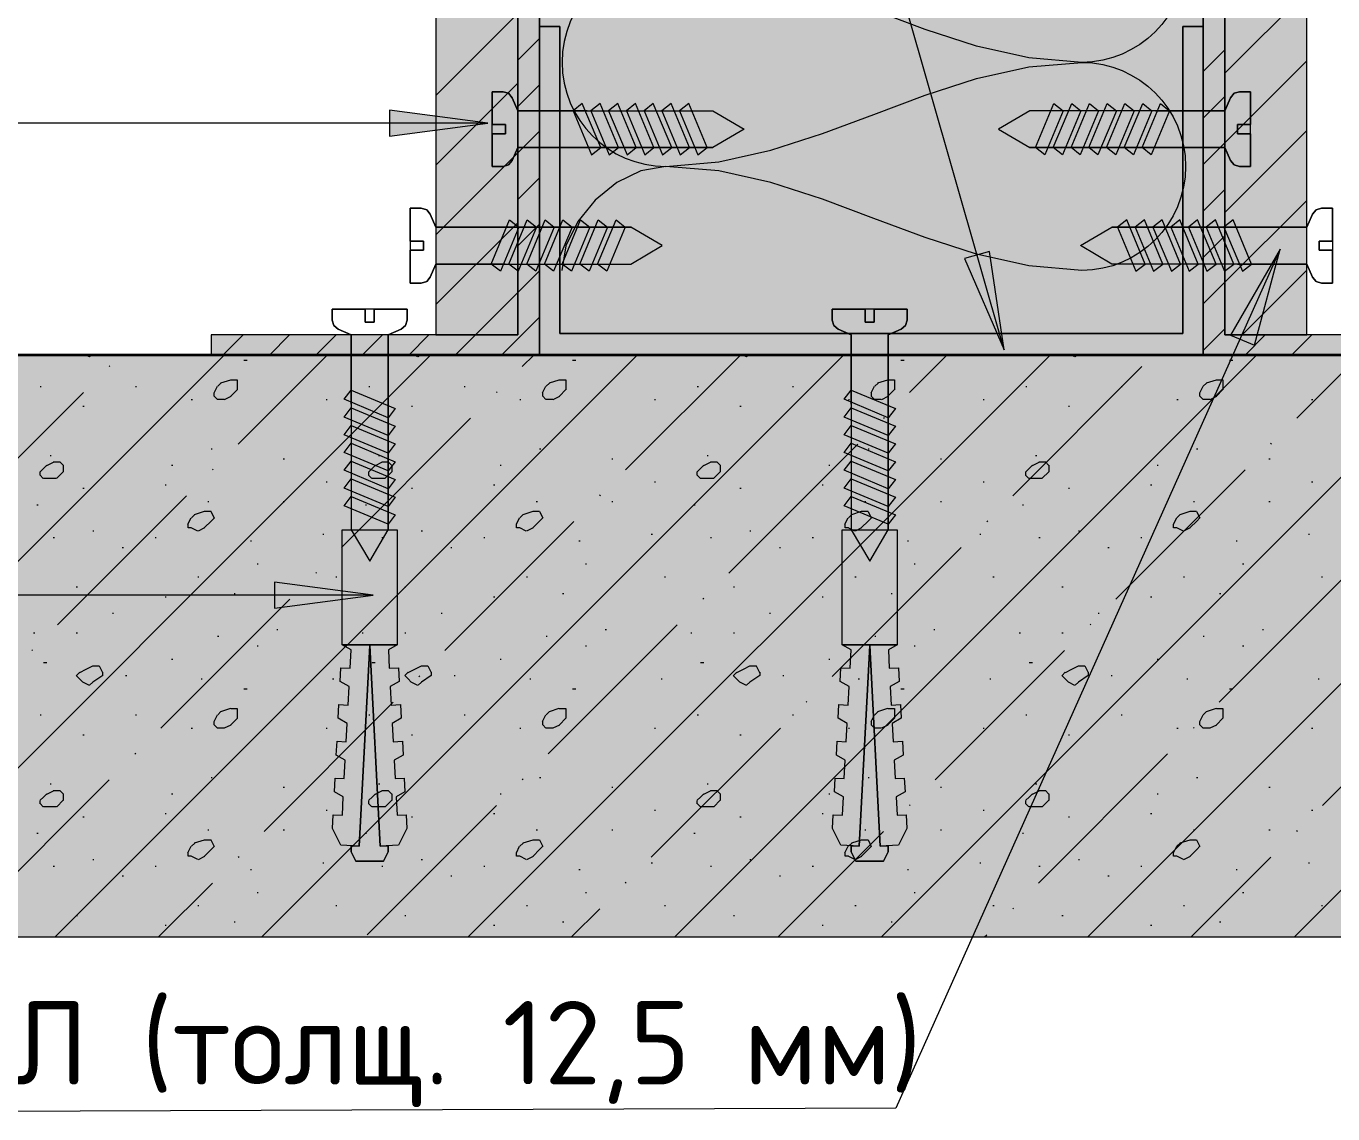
# Model space of a CAD drawing. Header units: millimetres. Extents: x -7839 to 81213, y -1545 to 30369.
# Drawn here: x 77349 to 79761, y 7156 to 9163 of the extents above; entities that cross this region are included whole.
import ezdxf

# ---------------------------------------------------------------- set-up
doc = ezdxf.new("R2010")
doc.units = ezdxf.units.MM
doc.layers.add('PDF _Геометрия', color=7, linetype='Continuous')
doc.layers.add('PDF _Текст', color=7, linetype='Continuous')
doc.layers.add('PDF _Сплошная заливка', color=7, linetype='Continuous', true_color=0xffffff)
doc.styles.add('PDF ISOCPEUR', font='isocpeur.ttf')

msp = doc.modelspace()

# ---------------------------------------------------------------- hatches: boundary and pattern name
at = {"layer": 'PDF _Сплошная заливка', "lineweight": 25, "transparency": 33554559}
h = msp.add_hatch(color=256, dxfattribs=at)
h.paths.add_polyline_path([(79157.165, 8596.28), (79484.531, 8596.28), (79484.531, 9162.647), (79521.878, 9162.647), (79521.878, 9528.129), (79484.531, 9528.129), (79484.531, 10094.496), (78334.285, 10094.496), (78334.285, 9528.129), (78296.939, 9528.129), (78296.939, 9162.647), (78334.285, 9162.647), (78334.285, 8596.28)], flags=0)
h.paths.add_polyline_path([(78530.503, 10134.534), (79430.917, 10134.534), (79430.917, 10981.864), (78387.899, 10981.864), (78387.899, 10134.534)], flags=0)
at = {"layer": 'PDF _Сплошная заливка', "lineweight": 25, "true_color": 0xc0c0c0, "transparency": 33554559}
for points in [[(78296.939, 8556.242), (78296.939, 10134.534), (78256.9, 10134.534), (78256.9, 8593.589), (77690.533, 8593.589), (77690.533, 8556.242), (78256.9, 8556.242)], [(79521.878, 8556.242), (80128.284, 8556.242), (80128.284, 8593.589), (79561.917, 8593.589), (79561.917, 10134.534), (79521.878, 10134.534), (79521.878, 8593.589)]]:
    msp.add_hatch(color=9, dxfattribs=at).paths.add_polyline_path(points)
at = {"layer": 'PDF _Сплошная заливка', "lineweight": 25, "transparency": 33554559}
for color, points in [(256, [(78105.67, 8593.589), (78256.9, 8593.589), (78256.9, 9751.599), (78244.45, 9779.413), (78238.016, 9784.827), (78229.835, 9786.77), (78209.6, 9786.77), (78209.6, 9629.58), (78105.67, 9629.58), (78105.67, 8596.28)]), (256, [(79713.147, 8593.589), (79713.147, 9629.58), (79609.216, 9629.58), (79609.216, 9786.77), (79584.777, 9786.278), (79577.267, 9782.497), (79572.259, 9775.742), (79561.917, 9751.599), (79561.917, 8593.589)]), (7, [(78296.939, 8556.242), (79521.878, 8556.242), (79521.878, 9162.647), (79484.531, 9162.647), (79484.531, 8596.28), (78334.285, 8596.28), (78334.285, 9162.647), (78296.939, 9162.647), (78296.939, 8593.589)]), (256, [(75349.583, 7482.325), (76689.885, 7482.325), (76791.911, 7586.152), (76825.348, 7482.325), (80974.053, 7482.325), (80974.053, 8556.242), (75349.583, 8556.242), (75349.583, 8293.169)])]:
    msp.add_hatch(color=color, dxfattribs=at).paths.add_polyline_path(points)

# ---------------------------------------------------------------- linework, layer by layer
at = {"layer": 'PDF _Геометрия', "lineweight": 9, "transparency": 33554687}
for points in [[(79154.24, 8566.121), (77827.644, 13202.038), (77464.415, 13202.038), (76857.697, 13202.038)], [(78387.899, 10094.496), (78334.285, 10094.496), (78334.285, 9528.129), (78296.939, 9528.129), (78296.939, 9162.647), (78334.285, 9162.647), (78334.285, 8596.28), (79484.531, 8596.28), (79484.531, 9162.647), (79521.878, 9162.647), (79521.878, 9528.129), (79484.531, 9528.129), (79484.531, 10094.496), (79430.917, 10094.496)], [(79561.917, 9076.449), (79713.147, 9227.68)], [(78105.67, 9035.22), (78256.9, 9186.451)], [(78256.9, 9100.695), (78296.939, 9140.734)], [(79521.878, 9079.293), (79561.917, 9119.331)], [(79561.917, 8947.811), (79713.147, 9099.042)], [(78105.67, 8906.582), (78256.9, 9057.813)], [(78256.9, 9014.937), (78296.939, 9054.975)], [(79521.878, 8993.534), (79561.917, 9033.573)], [(78201.756, 8984.009), (78019.834, 9007.959), (78019.834, 8960.059), (78201.756, 8984.009), (77176.33, 8984.009), (77165.3, 8984.009)], [(78256.9, 8929.178), (78296.939, 8969.217)], [(79561.917, 8819.173), (79713.147, 8970.404)], [(78105.67, 8777.944), (78256.9, 8929.175)], [(79521.878, 8907.775), (79561.917, 8947.814)], [(78256.9, 8843.419), (78296.939, 8883.458)], [(79521.878, 8822.017), (79561.917, 8862.055)], [(79561.917, 8690.535), (79713.147, 8841.766)], [(78105.67, 8649.306), (78256.9, 8800.537)], [(78256.9, 8757.661), (78296.939, 8797.699)], [(79521.878, 8736.258), (79561.917, 8776.297)], [(79664.054, 8751.948), (78954.826, 7166.096), (76109.348, 7155.83)], [(78256.9, 8671.902), (78296.939, 8711.94)], [(79593.609, 8593.589), (79713.147, 8713.128)], [(79521.878, 8650.499), (79561.917, 8690.538)], [(78178.59, 8593.589), (78256.9, 8671.899)], [(78226.999, 8556.242), (78296.939, 8626.182)], [(77712.447, 8556.242), (77749.794, 8593.589)], [(77798.206, 8556.242), (77835.552, 8593.589)], [(77883.964, 8556.242), (77921.311, 8593.589)], [(77969.723, 8556.242), (78007.07, 8593.589)], [(78055.482, 8556.242), (78092.828, 8593.589)], [(78141.24, 8556.242), (78178.587, 8593.589)], [(79521.878, 8564.74), (79561.917, 8604.779)], [(79599.139, 8556.242), (79636.485, 8593.589)], [(79684.897, 8556.242), (79722.244, 8593.589)], [(76640.675, 7482.325), (77714.59, 8556.242)], [(77021.872, 7482.325), (78095.789, 8556.242)], [(77403.069, 7482.325), (78476.986, 8556.242)], [(77465.996, 8552.882), (77459.274, 8556.242)], [(77469.451, 8556.242), (77466.328, 8553.12)], [(77740.82, 8391.872), (77905.19, 8556.242)], [(77751.218, 8546.917), (77757.282, 8546.917)], [(77784.266, 7482.325), (78858.183, 8556.242)], [(78072.4, 8552.881), (78065.679, 8556.242)], [(78075.857, 8556.242), (78072.734, 8553.12)], [(78165.463, 7482.325), (79239.38, 8556.242)], [(78264.967, 8534.821), (78286.387, 8556.242)], [(78357.624, 8546.917), (78363.688, 8546.917)], [(78455.565, 8344.222), (78667.584, 8556.242)], [(78546.662, 7482.325), (79620.577, 8556.242)], [(78678.806, 8552.881), (78672.084, 8556.242)], [(78682.263, 8556.242), (78679.139, 8553.12)], [(78927.859, 7482.325), (80001.776, 8556.242)], [(78964.028, 8546.917), (78970.094, 8546.917)], [(78979.711, 8487.172), (79048.782, 8556.242)], [(79285.212, 8552.881), (79278.49, 8556.242)], [(79288.669, 8556.242), (79285.545, 8553.119)], [(79309.056, 7482.325), (80382.973, 8556.242)], [(79570.434, 8546.917), (79576.498, 8546.917)], [(79690.253, 7482.325), (80764.17, 8556.242)], [(79694.457, 8439.522), (79811.177, 8556.242)], [(77502.571, 8534.821), (77504.008, 8536.259)], [(79170.31, 8296.572), (79408.558, 8534.821)], [(77375.247, 8498.404), (77377.279, 8498.404)], [(77551.105, 8498.404), (77553.137, 8498.404)], [(77696.265, 8486.533), (77702.331, 8498.662)], [(77702.827, 8498.544), (77708.891, 8504.607)], [(77708.801, 8504.701), (77726.992, 8510.765)], [(77726.961, 8510.532), (77739.09, 8510.532), (77739.09, 8498.404), (77739.09, 8492.34)], [(77739.212, 8492.48), (77727.083, 8480.352)], [(77981.653, 8498.404), (77983.685, 8498.404)], [(78157.509, 8498.404), (78159.543, 8498.404)], [(78302.673, 8486.533), (78308.737, 8498.661)], [(78309.233, 8498.543), (78315.297, 8504.607)], [(78315.206, 8504.701), (78333.4, 8510.765)], [(78333.367, 8510.532), (78345.495, 8510.532), (78345.495, 8498.404), (78345.495, 8492.34)], [(78345.616, 8492.479), (78333.488, 8480.351)], [(78588.057, 8498.404), (78590.091, 8498.404)], [(78763.915, 8498.404), (78765.949, 8498.404)], [(78909.078, 8486.532), (78915.142, 8498.66)], [(78915.637, 8498.543), (78921.701, 8504.607)], [(78921.612, 8504.7), (78939.805, 8510.765)], [(78939.773, 8510.532), (78951.901, 8510.532), (78951.901, 8498.404), (78951.901, 8492.34)], [(78952.022, 8492.478), (78939.894, 8480.35)], [(79194.463, 8498.404), (79196.497, 8498.404)], [(79370.321, 8498.404), (79372.353, 8498.404)], [(79515.484, 8486.532), (79521.548, 8498.66)], [(79522.043, 8498.542), (79528.107, 8504.606)], [(79528.018, 8504.7), (79546.211, 8510.764)], [(79546.179, 8510.532), (79558.306, 8510.532), (79558.306, 8498.404), (79558.306, 8492.34)], [(79558.426, 8492.478), (79546.299, 8480.35)], [(77216.673, 8248.923), (77454.921, 8487.172)], [(77654.193, 8474.147), (77656.227, 8474.147)], [(77702.438, 8474.245), (77696.374, 8480.309)], [(77696.641, 8480.211), (77696.641, 8486.276)], [(77714.833, 8474.147), (77702.705, 8474.147)], [(77727.167, 8479.866), (77715.04, 8473.802)], [(77902.819, 8474.147), (77904.853, 8474.147)], [(78217.317, 8487.172), (78218.754, 8488.609)], [(78260.598, 8474.147), (78262.632, 8474.147)], [(78308.844, 8474.245), (78302.78, 8480.309)], [(78303.047, 8480.211), (78303.047, 8486.276)], [(78321.239, 8474.147), (78309.111, 8474.147)], [(78333.573, 8479.866), (78321.445, 8473.802)], [(78509.225, 8474.147), (78511.259, 8474.147)], [(78867.004, 8474.147), (78869.037, 8474.147)], [(78915.249, 8474.245), (78909.185, 8480.309)], [(78909.453, 8480.211), (78909.453, 8486.276)], [(78927.645, 8474.147), (78915.517, 8474.147)], [(78939.979, 8479.867), (78927.851, 8473.802)], [(79115.631, 8474.147), (79117.663, 8474.147)], [(79473.41, 8474.147), (79475.443, 8474.147)], [(79521.655, 8474.245), (79515.591, 8480.309)], [(79515.858, 8480.211), (79515.858, 8486.276)], [(79534.051, 8474.147), (79521.923, 8474.147)], [(79546.385, 8479.867), (79534.257, 8473.803)], [(79722.036, 8474.147), (79724.069, 8474.147)], [(77454.079, 8462.02), (77456.112, 8462.02)], [(78060.485, 8462.02), (78062.518, 8462.02)], [(78666.891, 8462.02), (78668.923, 8462.02)], [(79273.295, 8462.02), (79275.329, 8462.02)], [(77931.418, 8201.273), (78169.667, 8439.522)], [(78932.061, 8439.522), (78933.499, 8440.959)], [(77393.439, 8371.059), (77395.472, 8371.059)], [(77690.578, 8383.187), (77692.61, 8383.187)], [(77999.844, 8371.059), (78001.877, 8371.059)], [(78296.983, 8383.187), (78299.016, 8383.187)], [(78606.25, 8371.059), (78608.283, 8371.059)], [(78646.164, 8153.624), (78884.411, 8391.872)], [(78903.389, 8383.187), (78905.422, 8383.187)], [(79212.656, 8371.059), (79214.689, 8371.059)], [(79509.794, 8383.187), (79511.828, 8383.187)], [(79646.807, 8391.872), (79648.244, 8393.309)], [(77375.368, 8340.878), (77381.432, 8346.942), (77387.496, 8353.006)], [(77387.581, 8352.52), (77399.71, 8358.584)], [(77399.502, 8358.93), (77411.63, 8358.93)], [(77411.363, 8359.028), (77417.427, 8352.964)], [(77417.694, 8352.866), (77417.694, 8340.738)], [(77617.809, 8352.866), (77619.842, 8352.866)], [(77693.17, 8344.222), (77694.608, 8345.66)], [(77823.987, 8364.995), (77826.019, 8364.995)], [(77981.773, 8340.877), (77987.837, 8346.941), (77993.901, 8353.005)], [(77993.987, 8352.52), (78006.115, 8358.585)], [(78005.908, 8358.93), (78018.036, 8358.93)], [(78017.769, 8359.028), (78023.832, 8352.964)], [(78024.1, 8352.866), (78024.1, 8340.738)], [(78224.215, 8352.866), (78226.248, 8352.866)], [(78430.392, 8364.995), (78432.425, 8364.995)], [(78588.178, 8340.877), (78594.242, 8346.941), (78600.306, 8353.005)], [(78600.393, 8352.521), (78612.52, 8358.585)], [(78612.314, 8358.93), (78624.442, 8358.93)], [(78624.174, 8359.028), (78630.238, 8352.964)], [(78630.506, 8352.866), (78630.506, 8340.738)], [(78830.619, 8352.866), (78832.653, 8352.866)], [(79036.798, 8364.995), (79038.831, 8364.995)], [(79194.584, 8340.877), (79200.648, 8346.941), (79206.712, 8353.005)], [(79206.798, 8352.521), (79218.926, 8358.585)], [(79218.72, 8358.93), (79230.848, 8358.93)], [(79230.58, 8359.028), (79236.644, 8352.964)], [(79236.912, 8352.866), (79236.912, 8340.738)], [(79437.025, 8352.866), (79439.059, 8352.866)], [(79643.203, 8364.995), (79645.237, 8364.995)], [(77381.042, 8328.708), (77374.978, 8334.772)], [(77375.247, 8334.675), (77375.247, 8340.738)], [(77405.566, 8328.61), (77393.439, 8328.61), (77381.311, 8328.61)], [(77417.816, 8340.878), (77405.688, 8328.75)], [(77902.819, 8322.546), (77904.853, 8322.546)], [(77987.448, 8328.708), (77981.384, 8334.772)], [(77981.653, 8334.675), (77981.653, 8340.738)], [(78011.972, 8328.61), (77999.844, 8328.61), (77987.717, 8328.61)], [(78024.221, 8340.877), (78012.094, 8328.75)], [(78509.225, 8322.546), (78511.259, 8322.546)], [(78593.853, 8328.708), (78587.789, 8334.772)], [(78588.057, 8334.675), (78588.057, 8340.738)], [(78618.378, 8328.61), (78606.25, 8328.61), (78594.122, 8328.61)], [(78630.627, 8340.877), (78618.499, 8328.749)], [(79115.631, 8322.546), (79117.663, 8322.546)], [(79200.259, 8328.708), (79194.195, 8334.772)], [(79194.463, 8334.675), (79194.463, 8340.738)], [(79224.784, 8328.61), (79212.656, 8328.61), (79200.527, 8328.61)], [(79237.032, 8340.877), (79224.904, 8328.748)], [(79360.908, 8105.974), (79599.157, 8344.222)], [(79722.036, 8322.546), (79724.069, 8322.546)], [(77454.079, 8310.418), (77456.112, 8310.418)], [(77605.681, 8316.482), (77607.714, 8316.482)], [(78060.485, 8310.418), (78062.518, 8310.418)], [(78212.086, 8316.482), (78214.12, 8316.482)], [(78407.915, 8296.572), (78409.352, 8298.01)], [(78666.891, 8310.418), (78668.923, 8310.418)], [(78818.492, 8316.482), (78820.525, 8316.482)], [(79273.295, 8310.418), (79275.329, 8310.418)], [(79424.897, 8316.482), (79426.93, 8316.482)], [(77369.183, 8280.098), (77371.215, 8280.098)], [(77407.271, 8058.324), (77645.52, 8296.572)], [(77684.514, 8286.162), (77686.546, 8286.162)], [(77823.987, 8286.162), (77826.019, 8286.162)], [(77975.589, 8280.098), (77977.621, 8280.098)], [(78290.919, 8286.162), (78292.952, 8286.162)], [(78430.392, 8286.162), (78432.425, 8286.162)], [(78581.993, 8280.098), (78584.027, 8280.098)], [(78897.324, 8286.162), (78899.358, 8286.162)], [(79036.798, 8286.162), (79038.831, 8286.162)], [(79188.399, 8280.098), (79190.433, 8280.098)], [(79503.73, 8286.162), (79505.764, 8286.162)], [(79643.203, 8286.162), (79645.237, 8286.162)], [(77647.754, 8243.971), (77653.818, 8256.099)], [(77654.314, 8255.981), (77660.378, 8262.045)], [(77660.289, 8262.139), (77678.481, 8268.203)], [(77678.45, 8267.97), (77690.578, 8267.97)], [(77696.763, 8255.981), (77690.699, 8249.917), (77678.571, 8237.789)], [(77690.401, 8267.708), (77696.465, 8255.579)], [(78122.017, 8010.675), (78360.265, 8248.923)], [(78254.16, 8243.97), (78260.224, 8256.099)], [(78260.72, 8255.981), (78266.784, 8262.044)], [(78266.695, 8262.138), (78284.887, 8268.202)], [(78284.855, 8267.97), (78296.983, 8267.97)], [(78303.169, 8255.981), (78297.103, 8249.917), (78284.976, 8237.789)], [(78296.807, 8267.708), (78302.871, 8255.58)], [(78860.566, 8243.97), (78866.63, 8256.098)], [(78867.124, 8255.981), (78873.19, 8262.044)], [(78873.101, 8262.138), (78891.293, 8268.202)], [(78891.26, 8267.97), (78903.389, 8267.97)], [(78909.573, 8255.981), (78903.509, 8249.916), (78891.381, 8237.788)], [(78903.213, 8267.708), (78909.278, 8255.58)], [(79122.661, 8248.923), (79124.098, 8250.36)], [(79466.971, 8243.97), (79473.035, 8256.097)], [(79473.53, 8255.98), (79479.594, 8262.044)], [(79479.507, 8262.138), (79497.7, 8268.202)], [(79497.666, 8267.97), (79509.794, 8267.97)], [(79515.979, 8255.98), (79509.915, 8249.916), (79497.787, 8237.787)], [(79509.62, 8267.709), (79515.684, 8255.58)], [(77472.271, 8231.585), (77474.305, 8231.585)], [(77654.193, 8237.65), (77648.129, 8237.65), (77648.129, 8243.714)], [(77666.108, 8231.486), (77653.98, 8237.551)], [(77678.656, 8237.303), (77666.528, 8231.239)], [(77896.755, 8225.521), (77898.789, 8225.521)], [(78078.677, 8231.585), (78080.711, 8231.585)], [(78260.598, 8237.65), (78254.535, 8237.65), (78254.535, 8243.714)], [(78272.514, 8231.486), (78260.386, 8237.55)], [(78285.062, 8237.304), (78272.934, 8231.239)], [(78503.161, 8225.521), (78505.193, 8225.521)], [(78685.083, 8231.585), (78687.115, 8231.585)], [(78867.004, 8237.65), (78860.94, 8237.65), (78860.94, 8243.714)], [(78878.919, 8231.486), (78866.791, 8237.55)], [(78891.468, 8237.304), (78879.338, 8231.24)], [(79109.567, 8225.521), (79111.599, 8225.521)], [(79291.488, 8231.585), (79293.521, 8231.585)], [(79473.41, 8237.65), (79467.346, 8237.65), (79467.346, 8243.714)], [(79485.325, 8231.485), (79473.197, 8237.55)], [(79497.872, 8237.304), (79485.744, 8231.24)], [(79715.972, 8225.521), (79718.005, 8225.521)], [(77399.502, 8219.457), (77401.536, 8219.457)], [(77526.848, 8201.265), (77528.881, 8201.265)], [(77587.488, 8219.457), (77589.522, 8219.457)], [(77763.346, 8213.393), (77765.379, 8213.393)], [(78005.908, 8219.457), (78007.941, 8219.457)], [(78133.253, 8201.265), (78135.286, 8201.265)], [(78193.894, 8219.457), (78195.927, 8219.457)], [(78369.752, 8213.393), (78371.784, 8213.393)], [(78612.314, 8219.457), (78614.347, 8219.457)], [(78739.659, 8201.265), (78741.692, 8201.265)], [(78800.3, 8219.457), (78802.332, 8219.457)], [(78836.762, 7963.025), (79075.011, 8201.273)], [(78976.158, 8213.393), (78978.19, 8213.393)], [(79218.72, 8219.457), (79220.753, 8219.457)], [(79346.065, 8201.265), (79348.098, 8201.265)], [(79406.706, 8219.457), (79408.738, 8219.457)], [(79582.563, 8213.393), (79584.596, 8213.393)], [(77775.474, 8170.945), (77777.508, 8170.945)], [(77883.768, 8153.624), (77885.207, 8155.061)], [(78381.88, 8170.945), (78383.912, 8170.945)], [(78988.285, 8170.945), (78990.318, 8170.945)], [(79551.507, 7915.375), (79789.755, 8153.624)], [(79594.691, 8170.945), (79596.724, 8170.945)], [(77989.566, 8113.239), (77807.645, 8137.189), (77807.645, 8089.288), (77989.566, 8113.239), (73987.764, 8113.239), (73885.086, 8113.239)], [(77441.951, 8128.496), (77443.984, 8128.496)], [(77666.322, 8146.689), (77668.354, 8146.689)], [(77921.012, 8146.689), (77923.045, 8146.689)], [(78048.357, 8128.496), (78050.39, 8128.496)], [(78272.726, 8146.689), (78274.76, 8146.689)], [(78527.417, 8146.689), (78529.45, 8146.689)], [(78654.762, 8128.496), (78656.796, 8128.496)], [(78879.132, 8146.689), (78881.166, 8146.689)], [(79133.822, 8146.689), (79135.856, 8146.689)], [(79261.167, 8128.496), (79263.201, 8128.496)], [(79485.538, 8146.689), (79487.571, 8146.689)], [(79740.228, 8146.689), (79742.261, 8146.689)], [(77597.871, 7867.725), (77836.118, 8105.974)], [(77605.681, 8110.304), (77607.714, 8110.304)], [(77733.026, 8116.369), (77735.059, 8116.369)], [(78212.086, 8110.304), (78214.12, 8110.304)], [(78339.431, 8116.369), (78341.465, 8116.369)], [(78598.514, 8105.974), (78599.951, 8107.412)], [(78818.492, 8110.304), (78820.525, 8110.304)], [(78945.837, 8116.369), (78947.871, 8116.369)], [(79424.897, 8110.304), (79426.93, 8110.304)], [(79552.242, 8116.369), (79554.275, 8116.369)], [(77508.656, 8079.984), (77510.688, 8079.984)], [(78115.062, 8079.984), (78117.094, 8079.984)], [(78721.467, 8079.984), (78723.5, 8079.984)], [(79327.872, 8079.984), (79329.906, 8079.984)], [(78312.615, 7820.076), (78550.864, 8058.324)], [(79313.258, 8058.324), (79314.697, 8059.762)], [(77363.119, 8043.599), (77365.152, 8043.599)], [(77441.951, 8043.599), (77443.984, 8043.599)], [(77702.705, 8037.536), (77704.739, 8037.536)], [(77811.859, 8049.663), (77813.891, 8049.663)], [(77969.523, 8043.599), (77971.557, 8043.599)], [(78048.357, 8043.599), (78050.39, 8043.599)], [(78309.111, 8037.536), (78311.144, 8037.536)], [(78418.264, 8049.663), (78420.297, 8049.663)], [(78575.929, 8043.599), (78577.963, 8043.599)], [(78654.762, 8043.599), (78656.796, 8043.599)], [(78915.517, 8037.536), (78917.55, 8037.536)], [(79024.669, 8049.663), (79026.703, 8049.663)], [(79182.335, 8043.599), (79184.368, 8043.599)], [(79261.167, 8043.599), (79263.201, 8043.599)], [(79521.923, 8037.536), (79523.955, 8037.536)], [(79631.075, 8049.663), (79633.109, 8049.663)], [(77359.622, 8010.675), (77361.06, 8012.112)], [(77775.474, 8019.343), (77777.508, 8019.343)], [(78381.88, 8019.343), (78383.912, 8019.343)], [(78988.285, 8019.343), (78990.318, 8019.343)], [(79027.361, 7772.426), (79265.609, 8010.675)], [(79594.691, 8019.343), (79596.724, 8019.343)], [(77381.311, 7989.023), (77387.375, 7989.023)], [(77617.809, 7995.087), (77619.842, 7995.087)], [(77987.717, 7989.023), (77993.78, 7989.023)], [(78224.215, 7995.087), (78226.248, 7995.087)], [(78594.122, 7989.023), (78600.186, 7989.023)], [(78830.619, 7995.087), (78832.653, 7995.087)], [(79200.527, 7989.023), (79206.591, 7989.023)], [(79437.025, 7995.087), (79439.059, 7995.087)], [(77447.746, 7958.801), (77441.682, 7964.865)], [(77442.073, 7964.906), (77448.137, 7970.971)], [(77448.221, 7970.485), (77460.351, 7976.549), (77472.478, 7982.613)], [(77472.271, 7982.959), (77484.4, 7982.959)], [(77490.613, 7964.616), (77472.421, 7952.488)], [(77484.224, 7982.697), (77490.288, 7970.569)], [(77490.464, 7970.831), (77490.464, 7964.767)], [(77532.911, 7964.767), (77534.945, 7964.767)], [(78054.152, 7958.801), (78048.088, 7964.865)], [(78048.477, 7964.906), (78054.541, 7970.97)], [(78054.627, 7970.485), (78066.755, 7976.549), (78078.884, 7982.613)], [(78074.367, 7963.025), (78075.805, 7964.462)], [(78078.677, 7982.959), (78090.805, 7982.959)], [(78097.02, 7964.617), (78078.827, 7952.488)], [(78090.63, 7982.697), (78096.694, 7970.569)], [(78096.869, 7970.831), (78096.869, 7964.767)], [(78139.317, 7964.767), (78141.351, 7964.767)], [(78660.558, 7958.801), (78654.494, 7964.865)], [(78654.883, 7964.906), (78660.947, 7970.969)], [(78661.033, 7970.485), (78673.161, 7976.55)], [(78673.161, 7976.549), (78685.289, 7982.614)], [(78685.083, 7982.959), (78697.21, 7982.959)], [(78703.426, 7964.618), (78685.234, 7952.49)], [(78697.035, 7982.698), (78703.099, 7970.569)], [(78703.274, 7970.831), (78703.274, 7964.767)], [(78745.723, 7964.767), (78747.756, 7964.767)], [(79266.964, 7958.801), (79260.9, 7964.865)], [(79261.289, 7964.905), (79267.353, 7970.969)], [(79267.439, 7970.486), (79279.567, 7976.55), (79291.695, 7982.614)], [(79291.488, 7982.959), (79303.616, 7982.959)], [(79309.832, 7964.619), (79291.64, 7952.49)], [(79303.441, 7982.698), (79309.505, 7970.57)], [(79309.68, 7970.831), (79309.68, 7964.767)], [(79352.129, 7964.767), (79354.162, 7964.767)], [(79742.105, 7724.777), (79980.354, 7963.025)], [(77453.81, 7952.737), (77447.746, 7958.8)], [(77465.994, 7946.475), (77453.866, 7952.54)], [(77472.392, 7952.778), (77466.328, 7946.714)], [(77672.386, 7958.703), (77674.418, 7958.703)], [(77751.218, 7940.511), (77757.282, 7940.511)], [(77914.948, 7958.703), (77916.981, 7958.703)], [(78060.216, 7952.737), (78054.152, 7958.8)], [(78072.4, 7946.475), (78060.272, 7952.539)], [(78078.798, 7952.778), (78072.734, 7946.714)], [(78278.79, 7958.703), (78280.824, 7958.703)], [(78357.624, 7940.511), (78363.688, 7940.511)], [(78521.353, 7958.703), (78523.386, 7958.703)], [(78666.622, 7952.737), (78660.558, 7958.8)], [(78678.806, 7946.475), (78666.678, 7952.539)], [(78685.204, 7952.778), (78679.139, 7946.714)], [(78885.196, 7958.703), (78887.23, 7958.703)], [(78964.028, 7940.511), (78970.094, 7940.511)], [(79127.758, 7958.703), (79129.792, 7958.703)], [(79273.028, 7952.737), (79266.964, 7958.8)], [(79285.212, 7946.475), (79273.082, 7952.539)], [(79291.608, 7952.777), (79285.545, 7946.713)], [(79491.602, 7958.703), (79493.634, 7958.703)], [(79570.434, 7940.511), (79576.498, 7940.511)], [(79734.164, 7958.703), (79736.197, 7958.703)], [(77788.47, 7677.127), (78026.718, 7915.375)], [(78789.112, 7915.375), (78790.55, 7916.813)], [(77375.247, 7891.998), (77377.279, 7891.998)], [(77551.105, 7891.998), (77553.137, 7891.998)], [(77696.265, 7880.127), (77702.329, 7892.256)], [(77702.827, 7892.138), (77708.891, 7898.202)], [(77708.801, 7898.296), (77726.994, 7904.36)], [(77726.961, 7904.127), (77739.09, 7904.127), (77739.09, 7891.998), (77739.09, 7885.934)], [(77981.653, 7891.998), (77983.685, 7891.998)], [(78157.509, 7891.998), (78159.543, 7891.998)], [(78302.673, 7880.127), (78308.737, 7892.255)], [(78309.233, 7892.137), (78315.297, 7898.202)], [(78315.208, 7898.295), (78333.4, 7904.36)], [(78333.367, 7904.127), (78345.495, 7904.127), (78345.495, 7891.998), (78345.495, 7885.934)], [(78588.057, 7891.998), (78590.091, 7891.998)], [(78763.915, 7891.998), (78765.949, 7891.998)], [(78909.078, 7880.127), (78915.142, 7892.255)], [(78915.637, 7892.137), (78921.701, 7898.201)], [(78921.614, 7898.295), (78939.805, 7904.359)], [(78939.773, 7904.127), (78951.901, 7904.127), (78951.901, 7891.998), (78951.901, 7885.934)], [(79194.463, 7891.998), (79196.497, 7891.998)], [(79370.321, 7891.998), (79372.353, 7891.998)], [(79515.484, 7880.126), (79521.548, 7892.255)], [(79522.043, 7892.136), (79528.107, 7898.2)], [(79528.019, 7898.294), (79546.211, 7904.358)], [(79546.179, 7904.127), (79558.306, 7904.127), (79558.306, 7891.998), (79558.306, 7885.934)], [(77654.193, 7867.742), (77656.227, 7867.742)], [(77702.436, 7867.84), (77696.373, 7873.904)], [(77696.641, 7873.806), (77696.641, 7879.87)], [(77714.833, 7867.742), (77702.705, 7867.742)], [(77727.169, 7873.46), (77715.041, 7867.396)], [(77739.212, 7886.074), (77727.083, 7873.946)], [(77902.819, 7867.742), (77904.853, 7867.742)], [(78260.598, 7867.742), (78262.632, 7867.742)], [(78308.842, 7867.84), (78302.778, 7873.904)], [(78303.047, 7873.806), (78303.047, 7879.87)], [(78321.239, 7867.742), (78309.111, 7867.742)], [(78333.574, 7873.46), (78321.445, 7867.396)], [(78345.616, 7886.073), (78333.488, 7873.945)], [(78503.214, 7629.477), (78741.463, 7867.725)], [(78509.225, 7867.742), (78511.259, 7867.742)], [(78867.004, 7867.742), (78869.037, 7867.742)], [(78915.248, 7867.84), (78909.184, 7873.904)], [(78909.453, 7873.806), (78909.453, 7879.87)], [(78927.645, 7867.742), (78915.517, 7867.742)], [(78939.979, 7873.46), (78927.851, 7867.396)], [(78952.022, 7886.073), (78939.894, 7873.945)], [(79115.631, 7867.742), (79117.663, 7867.742)], [(79473.41, 7867.742), (79475.443, 7867.742)], [(79503.858, 7867.725), (79505.295, 7869.163)], [(79521.654, 7867.84), (79515.59, 7873.904)], [(79515.858, 7873.806), (79515.858, 7879.87)], [(79534.051, 7867.742), (79521.923, 7867.742)], [(79546.385, 7873.461), (79534.257, 7867.396)], [(79558.426, 7886.072), (79546.299, 7873.945)], [(79722.036, 7867.742), (79724.069, 7867.742)], [(77454.079, 7855.614), (77456.112, 7855.614)], [(78060.485, 7855.614), (78062.518, 7855.614)], [(78666.891, 7855.614), (78668.923, 7855.614)], [(79273.295, 7855.614), (79275.329, 7855.614)], [(77550.221, 7820.076), (77551.658, 7821.514)], [(79217.96, 7581.827), (79456.208, 7820.076)], [(77264.323, 7534.178), (77502.571, 7772.426)], [(77690.578, 7776.781), (77692.61, 7776.781)], [(78264.967, 7772.426), (78266.404, 7773.864)], [(78296.983, 7776.781), (78299.016, 7776.781)], [(78903.389, 7776.781), (78905.422, 7776.781)], [(79509.794, 7776.781), (79511.828, 7776.781)], [(77375.368, 7734.472), (77381.432, 7740.536), (77387.496, 7746.6)], [(77387.582, 7746.114), (77399.71, 7752.178)], [(77393.439, 7764.653), (77395.472, 7764.653)], [(77399.502, 7752.525), (77411.63, 7752.525)], [(77411.361, 7752.623), (77417.425, 7746.559)], [(77417.694, 7746.461), (77417.694, 7734.333)], [(77617.809, 7746.461), (77619.842, 7746.461)], [(77823.987, 7758.589), (77826.019, 7758.589)], [(77981.773, 7734.472), (77987.837, 7740.536), (77993.901, 7746.6)], [(77993.988, 7746.115), (78006.116, 7752.178)], [(77999.844, 7764.653), (78001.877, 7764.653)], [(78005.908, 7752.525), (78018.036, 7752.525)], [(78017.767, 7752.623), (78023.831, 7746.559)], [(78024.1, 7746.461), (78024.1, 7734.333)], [(78224.215, 7746.461), (78226.248, 7746.461)], [(78430.392, 7758.589), (78432.425, 7758.589)], [(78594.242, 7740.536), (78600.306, 7746.6)], [(78600.393, 7746.115), (78612.522, 7752.179)], [(78606.25, 7764.653), (78608.283, 7764.653)], [(78612.314, 7752.525), (78624.442, 7752.525)], [(78624.173, 7752.623), (78630.237, 7746.559)], [(78630.506, 7746.461), (78630.506, 7734.333)], [(78830.619, 7746.461), (78832.653, 7746.461)], [(79036.798, 7758.589), (79038.831, 7758.589)], [(79194.584, 7734.471), (79200.648, 7740.535), (79206.712, 7746.599)], [(79206.798, 7746.115), (79218.927, 7752.179)], [(79212.656, 7764.653), (79214.689, 7764.653)], [(79218.72, 7752.525), (79230.848, 7752.525)], [(79230.579, 7752.623), (79236.643, 7746.559)], [(79236.912, 7746.461), (79236.912, 7734.333)], [(79437.025, 7746.461), (79439.059, 7746.461)], [(79643.203, 7758.589), (79645.237, 7758.589)], [(77381.042, 7722.303), (77374.978, 7728.367)], [(77375.247, 7728.269), (77375.247, 7734.333)], [(77405.566, 7722.205), (77393.439, 7722.205), (77381.311, 7722.205)], [(77417.816, 7734.472), (77405.688, 7722.344)], [(77979.068, 7486.528), (78217.317, 7724.777)], [(77987.448, 7722.303), (77981.384, 7728.367)], [(77981.653, 7728.269), (77981.653, 7734.333)], [(78011.972, 7722.205), (77999.844, 7722.205), (77987.717, 7722.205)], [(78024.221, 7734.472), (78012.094, 7722.344)], [(78593.853, 7722.303), (78587.789, 7728.367)], [(78588.057, 7728.269), (78588.057, 7734.333)], [(78588.178, 7734.471), (78594.242, 7740.535)], [(78618.378, 7722.205), (78606.25, 7722.205), (78594.122, 7722.205)], [(78630.627, 7734.471), (78618.499, 7722.343)], [(78979.711, 7724.777), (78981.148, 7726.214)], [(79200.259, 7722.303), (79194.195, 7728.367)], [(79194.463, 7728.269), (79194.463, 7734.333)], [(79224.784, 7722.205), (79212.656, 7722.205), (79200.527, 7722.205)], [(79237.032, 7734.471), (79224.904, 7722.343)], [(77454.079, 7704.012), (77456.112, 7704.012)], [(77605.681, 7710.076), (77607.714, 7710.076)], [(77902.819, 7716.141), (77904.853, 7716.141)], [(78060.485, 7704.012), (78062.518, 7704.012)], [(78212.086, 7710.076), (78214.12, 7710.076)], [(78509.225, 7716.141), (78511.259, 7716.141)], [(78666.891, 7704.012), (78668.923, 7704.012)], [(78818.492, 7710.076), (78820.525, 7710.076)], [(79115.631, 7716.141), (79117.663, 7716.141)], [(79273.295, 7704.012), (79275.329, 7704.012)], [(79424.897, 7710.076), (79426.93, 7710.076)], [(79722.036, 7716.141), (79724.069, 7716.141)], [(77369.183, 7673.692), (77371.215, 7673.692)], [(77684.514, 7679.756), (77686.546, 7679.756)], [(77823.987, 7679.756), (77826.019, 7679.756)], [(77975.589, 7673.692), (77977.621, 7673.692)], [(78290.919, 7679.756), (78292.952, 7679.756)], [(78430.392, 7679.756), (78432.425, 7679.756)], [(78581.993, 7673.692), (78584.027, 7673.692)], [(78737.26, 7482.325), (78932.061, 7677.127)], [(78897.324, 7679.756), (78899.358, 7679.756)], [(79036.798, 7679.756), (79038.831, 7679.756)], [(79188.399, 7673.692), (79190.433, 7673.692)], [(79503.73, 7679.756), (79505.764, 7679.756)], [(79643.203, 7679.756), (79645.237, 7679.756)], [(79694.457, 7677.127), (79695.894, 7678.565)], [(77647.753, 7637.566), (77653.818, 7649.694)], [(77654.314, 7649.575), (77660.378, 7655.639)], [(77660.289, 7655.733), (77678.482, 7661.798)], [(77678.45, 7661.564), (77690.578, 7661.564)], [(77696.763, 7649.575), (77690.699, 7643.511), (77678.571, 7631.384)], [(77690.401, 7661.302), (77696.465, 7649.173)], [(78254.16, 7637.565), (78260.224, 7649.693)], [(78260.72, 7649.575), (78266.784, 7655.639)], [(78266.695, 7655.733), (78284.888, 7661.797)], [(78284.855, 7661.564), (78296.983, 7661.564)], [(78303.169, 7649.575), (78297.103, 7643.511), (78284.976, 7631.383)], [(78296.807, 7661.302), (78302.872, 7649.174)], [(78860.566, 7637.564), (78866.63, 7649.693)], [(78867.124, 7649.575), (78873.19, 7655.639)], [(78873.101, 7655.733), (78891.294, 7661.797)], [(78891.26, 7661.564), (78903.389, 7661.564)], [(78903.214, 7661.302), (78909.278, 7649.175)], [(78909.573, 7649.575), (78903.509, 7643.511)], [(79466.971, 7637.564), (79473.035, 7649.692)], [(79473.53, 7649.574), (79479.594, 7655.638)], [(79479.508, 7655.732), (79497.7, 7661.796)], [(79497.666, 7661.564), (79509.794, 7661.564)], [(79515.979, 7649.574), (79509.915, 7643.51), (79497.787, 7631.382)], [(79509.62, 7661.303), (79515.684, 7649.175)], [(77472.271, 7625.18), (77474.305, 7625.18)], [(77654.193, 7631.244), (77648.129, 7631.244), (77648.129, 7637.308)], [(77666.108, 7625.08), (77653.98, 7631.144)], [(77678.656, 7630.897), (77666.528, 7624.833)], [(77740.82, 7629.477), (77742.257, 7630.915)], [(78078.677, 7625.18), (78080.711, 7625.18)], [(78260.598, 7631.244), (78254.535, 7631.244), (78254.535, 7637.308)], [(78272.514, 7625.08), (78260.386, 7631.144)], [(78285.062, 7630.897), (78272.934, 7624.833)], [(78685.083, 7625.18), (78687.115, 7625.18)], [(78867.004, 7631.244), (78860.94, 7631.244), (78860.94, 7637.308)], [(78878.919, 7625.079), (78866.79, 7631.144)], [(78891.468, 7630.897), (78879.34, 7624.833)], [(78903.509, 7643.51), (78891.381, 7631.382)], [(79291.488, 7625.18), (79293.521, 7625.18)], [(79473.41, 7631.244), (79467.346, 7631.244), (79467.346, 7637.308)], [(79485.324, 7625.079), (79473.196, 7631.143)], [(79497.873, 7630.898), (79485.746, 7624.834)], [(79499.655, 7482.325), (79646.807, 7629.477)], [(77399.502, 7613.052), (77401.536, 7613.052)], [(77587.488, 7613.052), (77589.522, 7613.052)], [(77763.346, 7606.988), (77765.379, 7606.988)], [(77896.755, 7619.116), (77898.789, 7619.116)], [(78005.908, 7613.052), (78007.941, 7613.052)], [(78193.894, 7613.052), (78195.927, 7613.052)], [(78369.752, 7606.988), (78371.784, 7606.988)], [(78503.161, 7619.116), (78505.193, 7619.116)], [(78612.314, 7613.052), (78614.347, 7613.052)], [(78800.3, 7613.052), (78802.332, 7613.052)], [(78976.158, 7606.988), (78978.19, 7606.988)], [(79109.567, 7619.116), (79111.599, 7619.116)], [(79218.72, 7613.052), (79220.753, 7613.052)], [(79406.706, 7613.052), (79408.738, 7613.052)], [(79582.563, 7606.988), (79584.596, 7606.988)], [(79715.972, 7619.116), (79718.005, 7619.116)], [(77526.848, 7594.86), (77528.881, 7594.86)], [(77593.668, 7482.325), (77693.17, 7581.827)], [(78133.253, 7594.86), (78135.286, 7594.86)], [(78455.565, 7581.827), (78457.002, 7583.265)], [(78739.659, 7594.86), (78741.692, 7594.86)], [(79346.065, 7594.86), (79348.098, 7594.86)], [(77775.474, 7564.539), (77777.508, 7564.539)], [(78381.88, 7564.539), (78383.912, 7564.539)], [(78988.285, 7564.539), (78990.318, 7564.539)], [(79594.691, 7564.539), (79596.724, 7564.539)], [(77666.322, 7540.283), (77668.354, 7540.283)], [(77921.012, 7540.283), (77923.045, 7540.283)], [(78272.726, 7540.283), (78274.76, 7540.283)], [(78356.063, 7482.325), (78407.915, 7534.178)], [(78527.417, 7540.283), (78529.45, 7540.283)], [(78879.132, 7540.283), (78881.166, 7540.283)], [(79133.822, 7540.283), (79135.856, 7540.283)], [(79170.31, 7534.178), (79171.748, 7535.615)], [(79485.538, 7540.283), (79487.571, 7540.283)], [(79740.228, 7540.283), (79742.261, 7540.283)], [(77441.951, 7522.091), (77443.984, 7522.091)], [(77605.681, 7503.899), (77607.714, 7503.899)], [(77733.026, 7509.963), (77735.059, 7509.963)], [(78048.357, 7522.091), (78050.39, 7522.091)], [(78212.086, 7503.899), (78214.12, 7503.899)], [(78339.431, 7509.963), (78341.465, 7509.963)], [(78654.762, 7522.091), (78656.796, 7522.091)], [(78818.492, 7503.899), (78820.525, 7503.899)], [(78945.837, 7509.963), (78947.871, 7509.963)], [(79261.167, 7522.091), (79263.201, 7522.091)], [(79424.897, 7503.899), (79426.93, 7503.899)], [(79552.242, 7509.963), (79554.275, 7509.963)], [(79118.457, 7482.325), (79122.661, 7486.528)]]:
    msp.add_lwpolyline(points, dxfattribs=at)
at = {"layer": 'PDF _Геометрия', "lineweight": 20, "transparency": 33554687}
for points in [[(76825.348, 7482.325), (80974.053, 7482.325), (80974.053, 10613.023), (80869.019, 10646.375), (80974.053, 10679.727), (81079.143, 10713.873), (80974.053, 10748.018), (81079.143, 10713.873), (80974.053, 10679.727), (80869.019, 10646.375), (80974.053, 10613.023)], [(78384.852, 8939.178), (78273.307, 8939.178), (78256.9, 8939.178), (78246.558, 8915.035), (78256.9, 8939.178), (78246.558, 8915.035), (78239.851, 8907.011), (78229.835, 8904.006), (78239.851, 8907.011), (78229.835, 8904.006), (78209.6, 8904.006), (78209.6, 8964.647), (78233.857, 8964.647), (78233.857, 8981.626), (78209.6, 8981.626), (78209.6, 9042.267), (78229.835, 9042.267), (78239.851, 9039.261), (78246.558, 9031.238), (78256.9, 9007.095), (78616.797, 9007.095), (78674.726, 8973.136), (78616.797, 8939.178), (78256.9, 8939.178), (78616.797, 8939.178)], [(78384.852, 9007.095), (78273.307, 9007.095), (78256.9, 9007.095), (78246.558, 9031.238), (78256.9, 9007.095), (78616.797, 9007.095)], [(79433.965, 8939.178), (79545.51, 8939.178), (79561.917, 8939.178), (79572.259, 8915.035), (79561.917, 8939.178), (79572.259, 8915.035), (79578.966, 8907.011), (79588.982, 8904.006), (79578.966, 8907.011), (79588.982, 8904.006), (79609.216, 8904.006), (79609.216, 8964.647), (79584.96, 8964.647), (79584.96, 8981.626), (79609.216, 8981.626), (79609.216, 9042.267), (79588.982, 9042.267), (79578.966, 9039.261), (79572.259, 9031.238), (79561.917, 9007.095), (79202.02, 9007.095), (79144.09, 8973.136), (79202.02, 8939.178), (79561.917, 8939.178), (79202.02, 8939.178)], [(79433.965, 9007.095), (79545.51, 9007.095), (79561.917, 9007.095), (79572.259, 9031.238), (79561.917, 9007.095), (79202.02, 9007.095)], [(78246.558, 8915.035), (78239.851, 8907.011)], [(78239.851, 8907.011), (78246.558, 8915.035)], [(79572.259, 8915.035), (79578.966, 8907.011)], [(79578.966, 8907.011), (79572.259, 8915.035)], [(78233.621, 8792.156), (78122.076, 8792.156), (78105.67, 8792.156), (78095.327, 8816.299), (78105.67, 8792.156), (78095.327, 8816.299), (78088.621, 8824.322), (78078.605, 8827.327), (78088.621, 8824.322), (78078.605, 8827.327), (78058.37, 8827.327), (78058.37, 8766.687), (78082.626, 8766.687), (78082.626, 8749.707), (78058.37, 8749.707), (78058.37, 8689.066), (78078.605, 8689.066), (78088.621, 8692.072), (78095.327, 8700.095), (78105.67, 8724.238), (78465.566, 8724.238), (78523.496, 8758.197), (78465.566, 8792.156), (78105.67, 8792.156), (78465.566, 8792.156)], [(78095.327, 8816.299), (78088.621, 8824.322)], [(78088.621, 8824.322), (78095.327, 8816.299)], [(79585.197, 8792.156), (79696.741, 8792.156), (79713.147, 8792.156), (79723.491, 8816.299), (79713.147, 8792.156), (79723.491, 8816.299), (79730.197, 8824.322), (79740.212, 8827.327), (79730.197, 8824.322), (79740.212, 8827.327), (79760.447, 8827.327), (79760.447, 8766.687), (79736.192, 8766.687), (79736.192, 8749.707), (79760.447, 8749.707), (79760.447, 8689.066), (79740.212, 8689.066), (79730.197, 8692.072), (79723.491, 8700.095), (79713.147, 8724.238), (79353.25, 8724.238), (79295.321, 8758.197), (79353.25, 8792.156), (79713.147, 8792.156), (79353.25, 8792.156)], [(79723.491, 8816.299), (79730.197, 8824.322)], [(79730.197, 8824.322), (79723.491, 8816.299)], [(78233.621, 8724.238), (78122.076, 8724.238), (78105.67, 8724.238), (78095.327, 8700.095), (78105.67, 8724.238), (78465.566, 8724.238)], [(79585.197, 8724.238), (79696.741, 8724.238), (79713.147, 8724.238), (79723.491, 8700.095), (79713.147, 8724.238), (79353.25, 8724.238)], [(78017.378, 8465.637), (78017.378, 8577.182), (78017.378, 8593.589), (78041.522, 8603.931), (78017.378, 8593.589), (78041.522, 8603.931), (78049.544, 8610.637), (78052.549, 8620.654), (78049.544, 8610.637), (78052.549, 8620.654), (78052.549, 8640.888), (77991.908, 8640.888), (77991.908, 8616.632), (77974.929, 8616.632), (77974.929, 8640.888), (77914.289, 8640.888), (77914.289, 8620.654), (77917.294, 8610.637), (77925.317, 8603.931), (77949.461, 8593.589), (77949.461, 8233.692), (77983.419, 8175.762), (78017.378, 8233.692), (78017.378, 8593.589), (78017.378, 8233.692)], [(78940.317, 8465.637), (78940.317, 8577.182), (78940.317, 8593.589), (78964.459, 8603.931), (78940.317, 8593.589), (78964.459, 8603.931), (78972.483, 8610.637), (78975.488, 8620.654), (78972.483, 8610.637), (78975.488, 8620.654), (78975.488, 8640.888), (78914.847, 8640.888), (78914.847, 8616.632), (78897.868, 8616.632), (78897.868, 8640.888), (78837.228, 8640.888), (78837.228, 8620.654), (78840.233, 8610.637), (78848.256, 8603.931), (78872.4, 8593.589), (78872.4, 8233.692), (78906.358, 8175.762), (78940.317, 8233.692), (78940.317, 8593.589), (78940.317, 8233.692)], [(78041.522, 8603.931), (78049.544, 8610.637)], [(78049.544, 8610.637), (78041.522, 8603.931)], [(78964.459, 8603.931), (78972.483, 8610.637)], [(78972.483, 8610.637), (78964.459, 8603.931)], [(77949.461, 8465.637), (77949.461, 8577.182), (77949.461, 8593.589), (77925.317, 8603.931), (77949.461, 8593.589), (77949.461, 8233.692)], [(78872.4, 8465.637), (78872.4, 8577.182), (78872.4, 8593.589), (78848.256, 8603.931), (78872.4, 8593.589), (78872.4, 8233.692)], [(76119.719, 8556.242), (80974.053, 8556.242)]]:
    msp.add_lwpolyline(points, dxfattribs=at)
at = {"layer": 'PDF _Геометрия', "lineweight": 9, "transparency": 33554687}
for points in [[(78256.9, 10248.038), (78105.67, 10248.038), (78105.67, 8593.589), (78256.9, 8593.589)], [(79713.147, 10248.038), (79561.917, 10248.038), (79561.917, 8593.589), (79713.147, 8593.589)], [(78296.939, 8556.242), (78296.939, 10134.534), (78256.9, 10134.534), (78256.9, 8593.589), (77690.533, 8593.589), (77690.533, 8556.242)], [(79521.878, 8556.242), (80128.284, 8556.242), (80128.284, 8593.589), (79561.917, 8593.589), (79561.917, 10134.534), (79521.878, 10134.534)], [(79521.878, 8556.242), (79521.878, 9162.647), (79484.531, 9162.647), (79484.531, 8596.28), (78334.285, 8596.28), (78334.285, 9162.647), (78296.939, 9162.647), (78296.939, 8556.242)], [(79154.24, 8566.121), (79127.218, 8747.611), (79081.165, 8734.433)], [(79664.054, 8751.948), (79572.146, 8593.134), (79616.38, 8574.758)]]:
    msp.add_lwpolyline(points, close=True, dxfattribs=at)
for points in [[(79489.941, 10056.596), (79482.003, 10010.94), (79460.272, 9966.578), (79427.873, 9926.635), (79387.93, 9894.236), (79343.569, 9872.505), (79297.913, 9864.568, -0.99662404), (79297.913, 9480.51, -0.99662554), (79297.913, 9096.453, -0.99662554), (79297.913, 8712.397), (79199.959, 8720.648), (79103.668, 8742.401), (79008.485, 8773.156), (78913.855, 8808.411), (78819.227, 8843.666), (78724.043, 8874.421), (78627.753, 8896.174), (78529.799, 8904.425), (78484.143, 8896.487), (78439.781, 8874.756), (78399.839, 8842.357), (78367.44, 8802.414), (78345.709, 8758.053), (78337.77, 8712.397)], [(78529.799, 9288.482, 0.996626), (78529.799, 8904.425), (78627.753, 8912.676), (78724.043, 8934.43), (78819.227, 8965.184), (78913.855, 9000.44), (79008.485, 9035.695), (79103.668, 9066.449), (79199.959, 9088.202), (79297.913, 9096.453), (79199.959, 9104.705), (79103.668, 9126.458), (79008.485, 9157.213), (78913.855, 9192.468)]]:
    msp.add_lwpolyline(points, format="xyb", dxfattribs=at)
at = {"layer": 'PDF _Геометрия', "lineweight": 20, "transparency": 33554687}
for points in [[(78229.835, 8904.006), (78209.6, 8904.006), (78209.6, 9042.267), (78229.835, 9042.267), (78239.851, 9039.261), (78246.558, 9031.238), (78239.851, 9039.261), (78229.835, 9042.267), (78209.6, 9042.267), (78209.6, 8981.626), (78233.857, 8981.626), (78233.857, 8964.647), (78209.6, 8964.647), (78209.6, 8904.006)], [(79588.982, 8904.006), (79609.216, 8904.006), (79609.216, 9042.267), (79588.982, 9042.267), (79578.966, 9039.261), (79572.259, 9031.238), (79578.966, 9039.261), (79588.982, 9042.267), (79609.216, 9042.267), (79609.216, 8981.626), (79584.96, 8981.626), (79584.96, 8964.647), (79609.216, 8964.647), (79609.216, 8904.006)], [(78409.862, 8939.178), (78375.903, 9020.436), (78358.924, 9007.095), (78392.882, 8925.837)], [(78442.608, 8939.178), (78408.65, 9020.436), (78391.669, 9007.095), (78425.629, 8925.837)], [(78475.354, 8939.178), (78441.395, 9020.436), (78424.416, 9007.095), (78458.374, 8925.837)], [(78508.099, 8939.178), (78474.141, 9020.436), (78457.161, 9007.095), (78491.12, 8925.837)], [(78540.846, 8939.178), (78506.887, 9020.436), (78489.908, 9007.095), (78523.866, 8925.837)], [(78573.591, 8939.178), (78539.633, 9020.436), (78522.653, 9007.095), (78556.612, 8925.837)], [(78606.338, 8939.178), (78572.378, 9020.436), (78555.399, 9007.095), (78589.359, 8925.837)], [(79212.48, 8939.178), (79246.438, 9020.436), (79263.418, 9007.095), (79229.459, 8925.837)], [(79245.225, 8939.178), (79279.184, 9020.436), (79296.163, 9007.095), (79262.205, 8925.837)], [(79277.971, 8939.178), (79311.931, 9020.436), (79328.91, 9007.095), (79294.95, 8925.837)], [(79310.717, 8939.178), (79344.676, 9020.436), (79361.655, 9007.095), (79327.697, 8925.837)], [(79343.463, 8939.178), (79377.422, 9020.436), (79394.401, 9007.095), (79360.442, 8925.837)], [(79376.21, 8939.178), (79410.168, 9020.436), (79427.147, 9007.095), (79393.189, 8925.837)], [(79408.955, 8939.178), (79442.914, 9020.436), (79459.893, 9007.095), (79425.934, 8925.837)], [(78078.605, 8827.327), (78058.37, 8827.327), (78058.37, 8689.066), (78078.605, 8689.066), (78088.621, 8692.072), (78095.327, 8700.095), (78088.621, 8692.072), (78078.605, 8689.066), (78058.37, 8689.066), (78058.37, 8749.707), (78082.626, 8749.707), (78082.626, 8766.687), (78058.37, 8766.687), (78058.37, 8827.327)], [(78258.631, 8792.156), (78224.672, 8710.897), (78207.693, 8724.238), (78241.652, 8805.496)], [(78291.378, 8792.156), (78257.418, 8710.897), (78240.439, 8724.238), (78274.397, 8805.496)], [(78324.123, 8792.156), (78290.165, 8710.897), (78273.185, 8724.238), (78307.144, 8805.496)], [(78356.869, 8792.156), (78322.91, 8710.897), (78305.931, 8724.238), (78339.889, 8805.496)], [(78389.615, 8792.156), (78355.657, 8710.897), (78338.676, 8724.238), (78372.636, 8805.496)], [(78422.361, 8792.156), (78388.402, 8710.897), (78371.423, 8724.238), (78405.381, 8805.496)], [(78455.106, 8792.156), (78421.148, 8710.897), (78404.168, 8724.238), (78438.127, 8805.496)], [(79363.711, 8792.156), (79397.669, 8710.897), (79414.648, 8724.238), (79380.69, 8805.496)], [(79396.456, 8792.156), (79430.416, 8710.897), (79447.395, 8724.238), (79413.435, 8805.496)], [(79429.203, 8792.156), (79463.161, 8710.897), (79480.14, 8724.238), (79446.182, 8805.496)], [(79461.948, 8792.156), (79495.907, 8710.897), (79512.886, 8724.238), (79478.927, 8805.496)], [(79494.695, 8792.156), (79528.653, 8710.897), (79545.632, 8724.238), (79511.674, 8805.496)], [(79527.44, 8792.156), (79561.399, 8710.897), (79578.378, 8724.238), (79544.419, 8805.496)], [(79560.186, 8792.156), (79594.144, 8710.897), (79611.125, 8724.238), (79577.165, 8805.496)], [(79740.212, 8827.327), (79760.447, 8827.327), (79760.447, 8689.066), (79740.212, 8689.066), (79730.197, 8692.072), (79723.491, 8700.095), (79730.197, 8692.072), (79740.212, 8689.066), (79760.447, 8689.066), (79760.447, 8749.707), (79736.192, 8749.707), (79736.192, 8766.687), (79760.447, 8766.687), (79760.447, 8827.327)], [(78052.549, 8620.654), (78052.549, 8640.888), (77914.289, 8640.888), (77914.289, 8620.654), (77917.294, 8610.637), (77925.317, 8603.931), (77917.294, 8610.637), (77914.289, 8620.654), (77914.289, 8640.888), (77974.929, 8640.888), (77974.929, 8616.632), (77991.908, 8616.632), (77991.908, 8640.888), (78052.549, 8640.888)], [(78975.488, 8620.654), (78975.488, 8640.888), (78837.228, 8640.888), (78837.228, 8620.654), (78840.233, 8610.637), (78848.256, 8603.931), (78840.233, 8610.637), (78837.228, 8620.654), (78837.228, 8640.888), (78897.868, 8640.888), (78897.868, 8616.632), (78914.847, 8616.632), (78914.847, 8640.888), (78975.488, 8640.888)], [(78017.378, 8440.627), (77936.12, 8474.585), (77949.461, 8491.564), (78030.719, 8457.606)], [(78940.317, 8440.627), (78859.058, 8474.585), (78872.4, 8491.564), (78953.658, 8457.606)], [(78017.378, 8407.881), (77936.12, 8441.84), (77949.461, 8458.819), (78030.719, 8424.86)], [(78940.317, 8407.881), (78859.058, 8441.84), (78872.4, 8458.819), (78953.658, 8424.86)], [(78017.378, 8375.135), (77936.12, 8409.094), (77949.461, 8426.073), (78030.719, 8392.114)], [(78940.317, 8375.135), (78859.058, 8409.094), (78872.4, 8426.073), (78953.658, 8392.114)], [(78017.378, 8342.389), (77936.12, 8376.348), (77949.461, 8393.327), (78030.719, 8359.368)], [(78940.317, 8342.389), (78859.058, 8376.348), (78872.4, 8393.327), (78953.658, 8359.368)], [(78017.378, 8309.643), (77936.12, 8343.602), (77949.461, 8360.581), (78030.719, 8326.622)], [(78940.317, 8309.643), (78859.058, 8343.602), (78872.4, 8360.581), (78953.658, 8326.622)], [(78017.378, 8276.898), (77936.12, 8310.856), (77949.461, 8327.835), (78030.719, 8293.877)], [(78940.317, 8276.898), (78859.058, 8310.856), (78872.4, 8327.835), (78953.658, 8293.877)], [(78017.378, 8244.151), (77936.12, 8278.11), (77949.461, 8295.089), (78030.719, 8261.131)], [(78940.317, 8244.151), (78859.058, 8278.11), (78872.4, 8295.089), (78953.658, 8261.131)], [(78008.889, 7622.435), (78017.378, 7639.414), (78017.378, 7650.752), (78002.817, 7649.989), (77983.419, 8020.116), (77964.022, 7649.989), (77930.11, 7651.766), (77914.709, 7682.328), (77916.042, 7707.762), (77932.998, 7706.873), (77934.774, 7740.786), (77918.263, 7750.152), (77919.596, 7775.586), (77936.552, 7774.698), (77938.329, 7808.61), (77921.817, 7817.976), (77923.15, 7843.411), (77940.107, 7842.522), (77941.884, 7876.434), (77925.372, 7885.801), (77926.705, 7911.235), (77943.661, 7910.346), (77945.439, 7944.259), (77928.927, 7953.626), (77930.26, 7979.059), (77947.215, 7978.17), (77948.994, 8012.083), (77932.481, 8021.45), (78034.357, 8021.45), (78017.846, 8012.083), (78019.622, 7978.17), (78036.579, 7979.059), (78037.912, 7953.626), (78021.4, 7944.259), (78023.177, 7910.346), (78040.134, 7911.235), (78041.467, 7885.801), (78024.955, 7876.434), (78026.732, 7842.522), (78043.687, 7843.411), (78045.02, 7817.976), (78028.509, 7808.61), (78030.287, 7774.698), (78047.242, 7775.586), (78048.575, 7750.152), (78032.063, 7740.786), (78033.842, 7706.873), (78050.797, 7707.762), (78052.13, 7682.328), (78036.729, 7651.766), (78002.817, 7649.989), (77983.419, 8020.116), (77964.022, 7649.989), (77930.11, 7651.766), (77914.709, 7682.328), (77916.042, 7707.762), (77932.998, 7706.873), (77934.774, 7740.786), (77918.263, 7750.152), (77919.596, 7775.586), (77936.552, 7774.698), (77938.329, 7808.61), (77921.817, 7817.976), (77923.15, 7843.411), (77940.107, 7842.522), (77941.884, 7876.434), (77925.372, 7885.801), (77926.705, 7911.235), (77943.661, 7910.346), (77945.439, 7944.259), (77928.927, 7953.626), (77930.26, 7979.059), (77947.215, 7978.17), (77948.994, 8012.083), (77932.481, 8021.45), (77932.481, 8233.692), (78034.357, 8233.692), (78034.357, 8021.45), (77932.481, 8021.45), (77932.481, 8233.692), (78034.357, 8233.692), (78034.357, 8021.45), (77932.481, 8021.45), (78034.357, 8021.45), (78017.846, 8012.083), (78019.622, 7978.17), (78036.579, 7979.059), (78037.912, 7953.626), (78021.4, 7944.259), (78023.177, 7910.346), (78040.134, 7911.235), (78041.467, 7885.801), (78024.955, 7876.434), (78026.732, 7842.522), (78043.687, 7843.411), (78045.02, 7817.976), (78028.509, 7808.61), (78030.287, 7774.698), (78047.242, 7775.586), (78048.575, 7750.152), (78032.063, 7740.786), (78033.842, 7706.873), (78050.797, 7707.762), (78052.13, 7682.328), (78036.729, 7651.766), (78002.817, 7649.989), (77983.419, 8020.116), (78002.817, 7649.989), (78017.378, 7650.752), (78017.378, 7639.414), (78008.889, 7622.435), (77957.95, 7622.435), (77949.461, 7639.414), (77949.461, 7650.752), (77949.461, 7639.414), (77957.95, 7622.435)], [(78931.828, 7622.435), (78940.317, 7639.414), (78940.317, 7650.752), (78925.756, 7649.989), (78906.358, 8020.116), (78886.961, 7649.989), (78853.049, 7651.766), (78837.647, 7682.328), (78838.98, 7707.762), (78855.936, 7706.873), (78857.713, 7740.786), (78841.202, 7750.152), (78842.534, 7775.586), (78859.491, 7774.698), (78861.268, 7808.61), (78844.756, 7817.976), (78846.089, 7843.411), (78863.045, 7842.522), (78864.823, 7876.434), (78848.311, 7885.801), (78849.644, 7911.235), (78866.6, 7910.346), (78868.378, 7944.259), (78851.866, 7953.626), (78853.199, 7979.059), (78870.154, 7978.17), (78871.931, 8012.083), (78855.42, 8021.45), (78957.296, 8021.45), (78940.784, 8012.083), (78942.561, 7978.17), (78959.518, 7979.059), (78960.851, 7953.626), (78944.339, 7944.259), (78946.116, 7910.346), (78963.073, 7911.235), (78964.406, 7885.801), (78947.893, 7876.434), (78949.671, 7842.522), (78966.626, 7843.411), (78967.959, 7817.976), (78951.448, 7808.61), (78953.226, 7774.698), (78970.181, 7775.586), (78971.514, 7750.152), (78955.002, 7740.786), (78956.779, 7706.873), (78973.736, 7707.762), (78975.069, 7682.328), (78959.668, 7651.766), (78925.756, 7649.989), (78906.358, 8020.116), (78886.961, 7649.989), (78853.049, 7651.766), (78837.647, 7682.328), (78838.98, 7707.762), (78855.936, 7706.873), (78857.713, 7740.786), (78841.202, 7750.152), (78842.534, 7775.586), (78859.491, 7774.698), (78861.268, 7808.61), (78844.756, 7817.976), (78846.089, 7843.411), (78863.045, 7842.522), (78864.823, 7876.434), (78848.311, 7885.801), (78849.644, 7911.235), (78866.6, 7910.346), (78868.378, 7944.259), (78851.866, 7953.626), (78853.199, 7979.059), (78870.154, 7978.17), (78871.931, 8012.083), (78855.42, 8021.45), (78855.42, 8233.692), (78957.296, 8233.692), (78957.296, 8021.45), (78855.42, 8021.45), (78855.42, 8233.692), (78957.296, 8233.692), (78957.296, 8021.45), (78855.42, 8021.45), (78957.296, 8021.45), (78940.784, 8012.083), (78942.561, 7978.17), (78959.518, 7979.059), (78960.851, 7953.626), (78944.339, 7944.259), (78946.116, 7910.346), (78963.073, 7911.235), (78964.406, 7885.801), (78947.893, 7876.434), (78949.671, 7842.522), (78966.626, 7843.411), (78967.959, 7817.976), (78951.448, 7808.61), (78953.226, 7774.698), (78970.181, 7775.586), (78971.514, 7750.152), (78955.002, 7740.786), (78956.779, 7706.873), (78973.736, 7707.762), (78975.069, 7682.328), (78959.668, 7651.766), (78925.756, 7649.989), (78906.358, 8020.116), (78925.756, 7649.989), (78940.317, 7650.752), (78940.317, 7639.414), (78931.828, 7622.435), (78880.889, 7622.435), (78872.4, 7639.414), (78872.4, 7650.752), (78872.4, 7639.414), (78880.889, 7622.435)], [(77964.022, 7649.989), (77949.461, 7650.752), (77964.022, 7649.989), (77983.419, 8020.116)], [(78886.961, 7649.989), (78872.4, 7650.752), (78886.961, 7649.989), (78906.358, 8020.116)]]:
    msp.add_lwpolyline(points, close=True, dxfattribs=at)
at = {"layer": 'PDF _Геометрия', "lineweight": 35, "transparency": 33554687}
msp.add_lwpolyline([(80974.053, 8556.242), (76107.59, 8556.242)], dxfattribs=at)
at = {"layer": 'PDF _Сплошная заливка', "color": 7, "lineweight": 9, "transparency": 33554559}
for points in [[(78201.756, 8984.009), (78019.834, 9007.959), (78019.834, 8960.059)], [(79154.24, 8566.121), (79127.218, 8747.611), (79081.165, 8734.433)], [(79664.054, 8751.948), (79572.146, 8593.134), (79616.38, 8574.758)], [(77989.566, 8113.239), (77807.645, 8137.189), (77807.645, 8089.288)]]:
    msp.add_solid(points, dxfattribs=at)

# ---------------------------------------------------------------- texts
at = {"layer": 'PDF _Текст', "lineweight": 25, "transparency": 33554687, "insert": (76528.9, 7266.213), "char_height": 154.02702, "attachment_point": 4, "style": 'PDF ISOCPEUR'}
msp.add_mtext('Лист ГКЛ (толщ. 12,5 мм)', dxfattribs=at)

doc.saveas('drawing.dxf')
